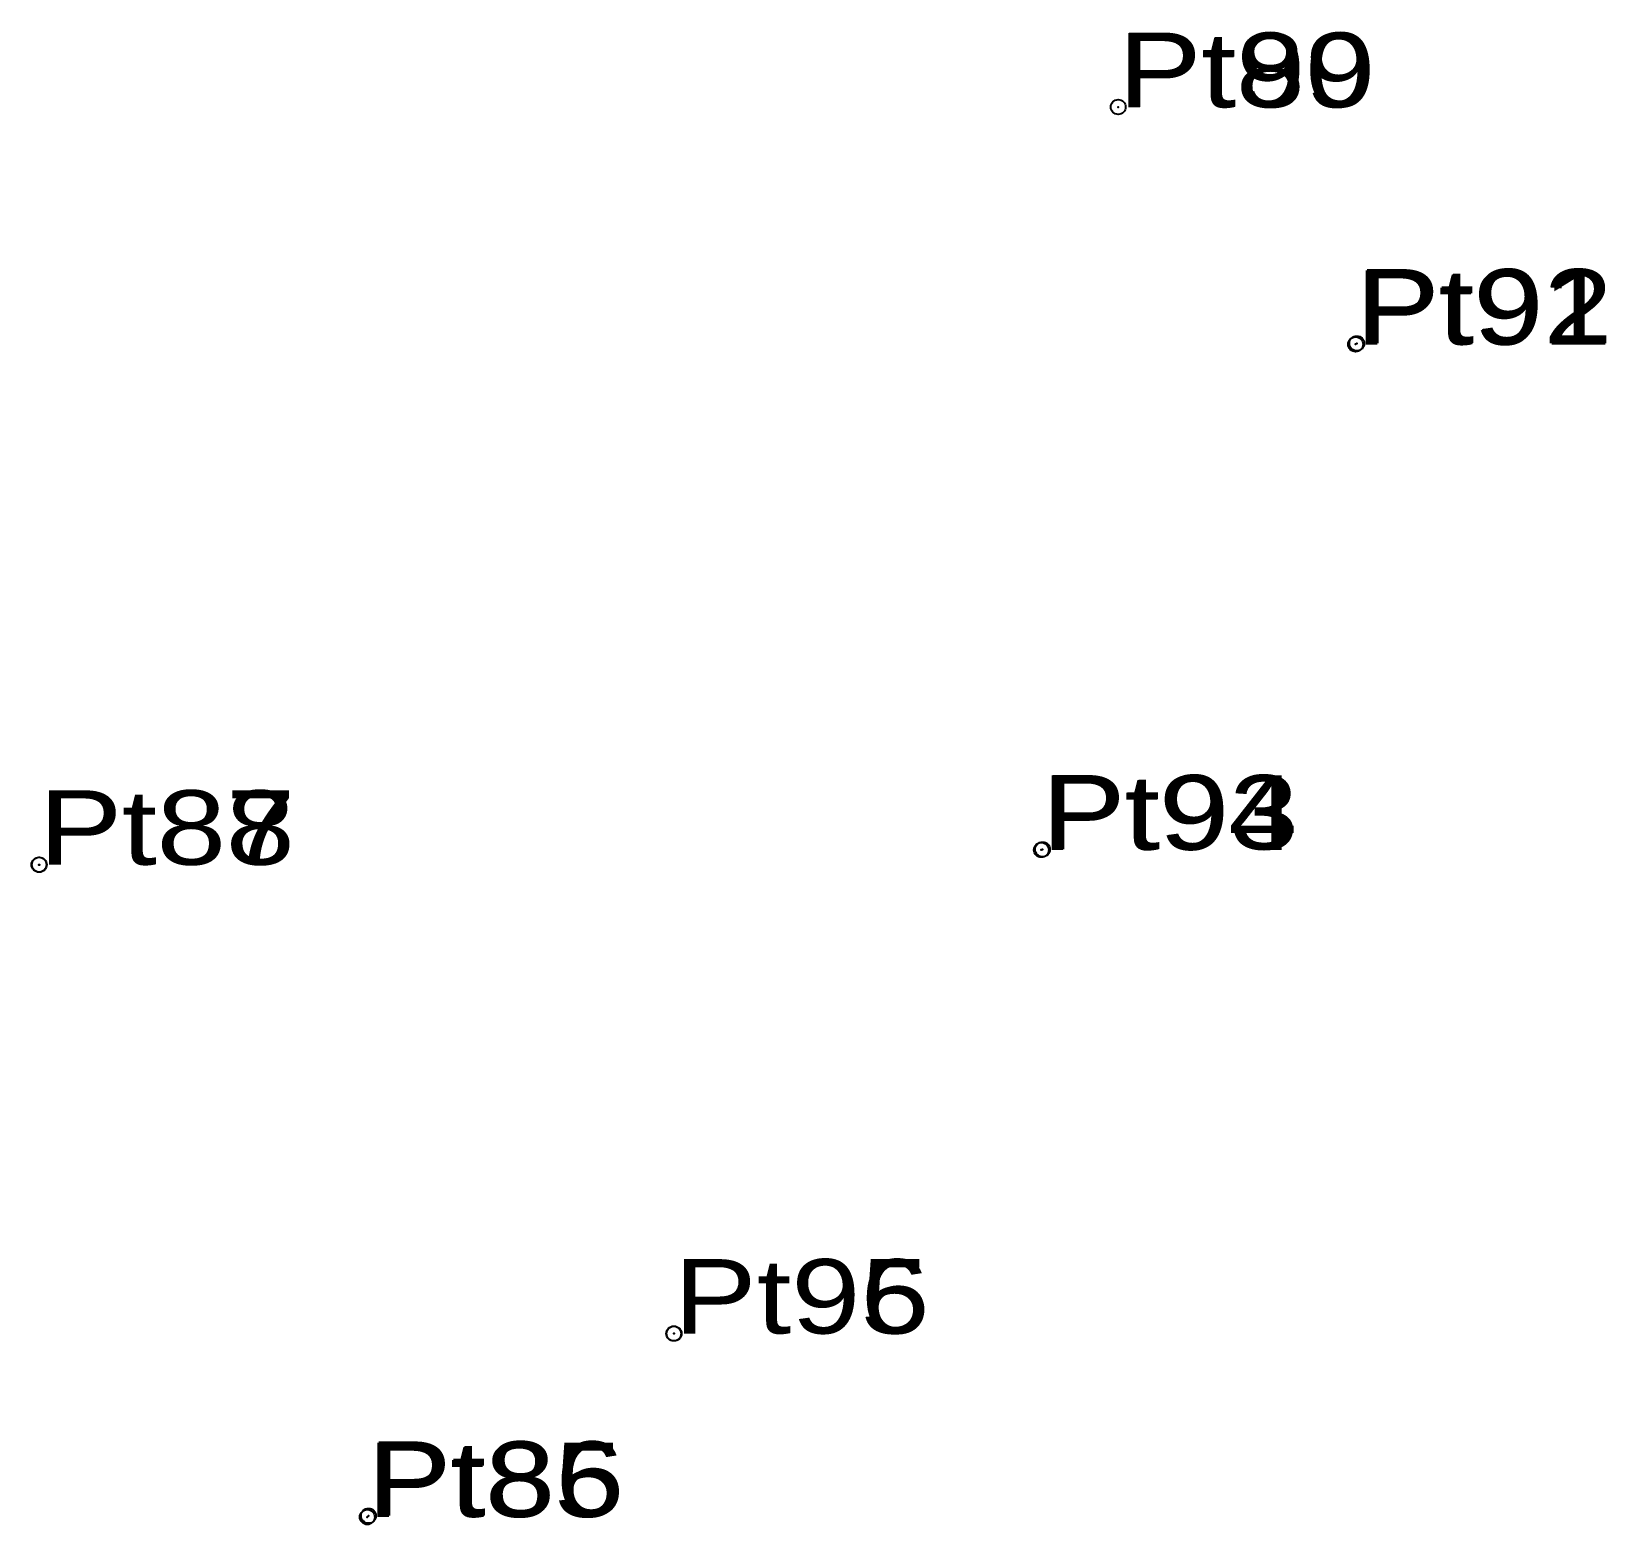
# Model space of a CAD drawing. Header units: metres. Extents: x 550302 to 552210, y 1838192 to 1839541.
# Drawn here: x 551261.63 to 551299.72, y 1838570.86 to 1838606.98 of the extents above; entities that cross this region are included whole.
import ezdxf

# ---------------------------------------------------------------- set-up
doc = ezdxf.new("R2010")
doc.units = ezdxf.units.M
doc.header["$LTSCALE"] = 0.72
doc.header["$PDMODE"] = 32
doc.header["$PDSIZE"] = 0.36
doc.layers.add('12', color=7, linetype='Continuous')
doc.layers.add('7', color=7, linetype='Continuous')

msp = doc.modelspace()

# ---------------------------------------------------------------- linework, layer by layer
at = {"layer": '7'}
for p in [(551287.91, 1838605.15), (551293.65, 1838599.41), (551293.68, 1838599.43), (551286.05, 1838587.18), (551286.08, 1838587.19), (551261.81, 1838586.82), (551261.82, 1838586.82), (551277.16, 1838575.48), (551277.17, 1838575.48), (551269.75, 1838571.04), (551269.78, 1838571.07)]:
    msp.add_point(p, dxfattribs=at)

# ---------------------------------------------------------------- texts
at = {"layer": '12', "width": 1.25}
for s, p in [('Pt89', (551287.91, 1838605.14)), ('Pt90', (551287.92, 1838605.15)), ('Pt91', (551293.65, 1838599.4)), ('Pt92', (551293.68, 1838599.43)), ('Pt94', (551286.05, 1838587.18)), ('Pt93', (551286.08, 1838587.19)), ('Pt88', (551261.81, 1838586.82)), ('Pt87', (551261.82, 1838586.82)), ('Pt95', (551277.16, 1838575.48)), ('Pt96', (551277.16, 1838575.48)), ('Pt85', (551269.75, 1838571.04)), ('Pt86', (551269.78, 1838571.07))]:
    msp.add_text(s, height=1.8, dxfattribs=at).set_placement(p)

doc.saveas('drawing.dxf')
